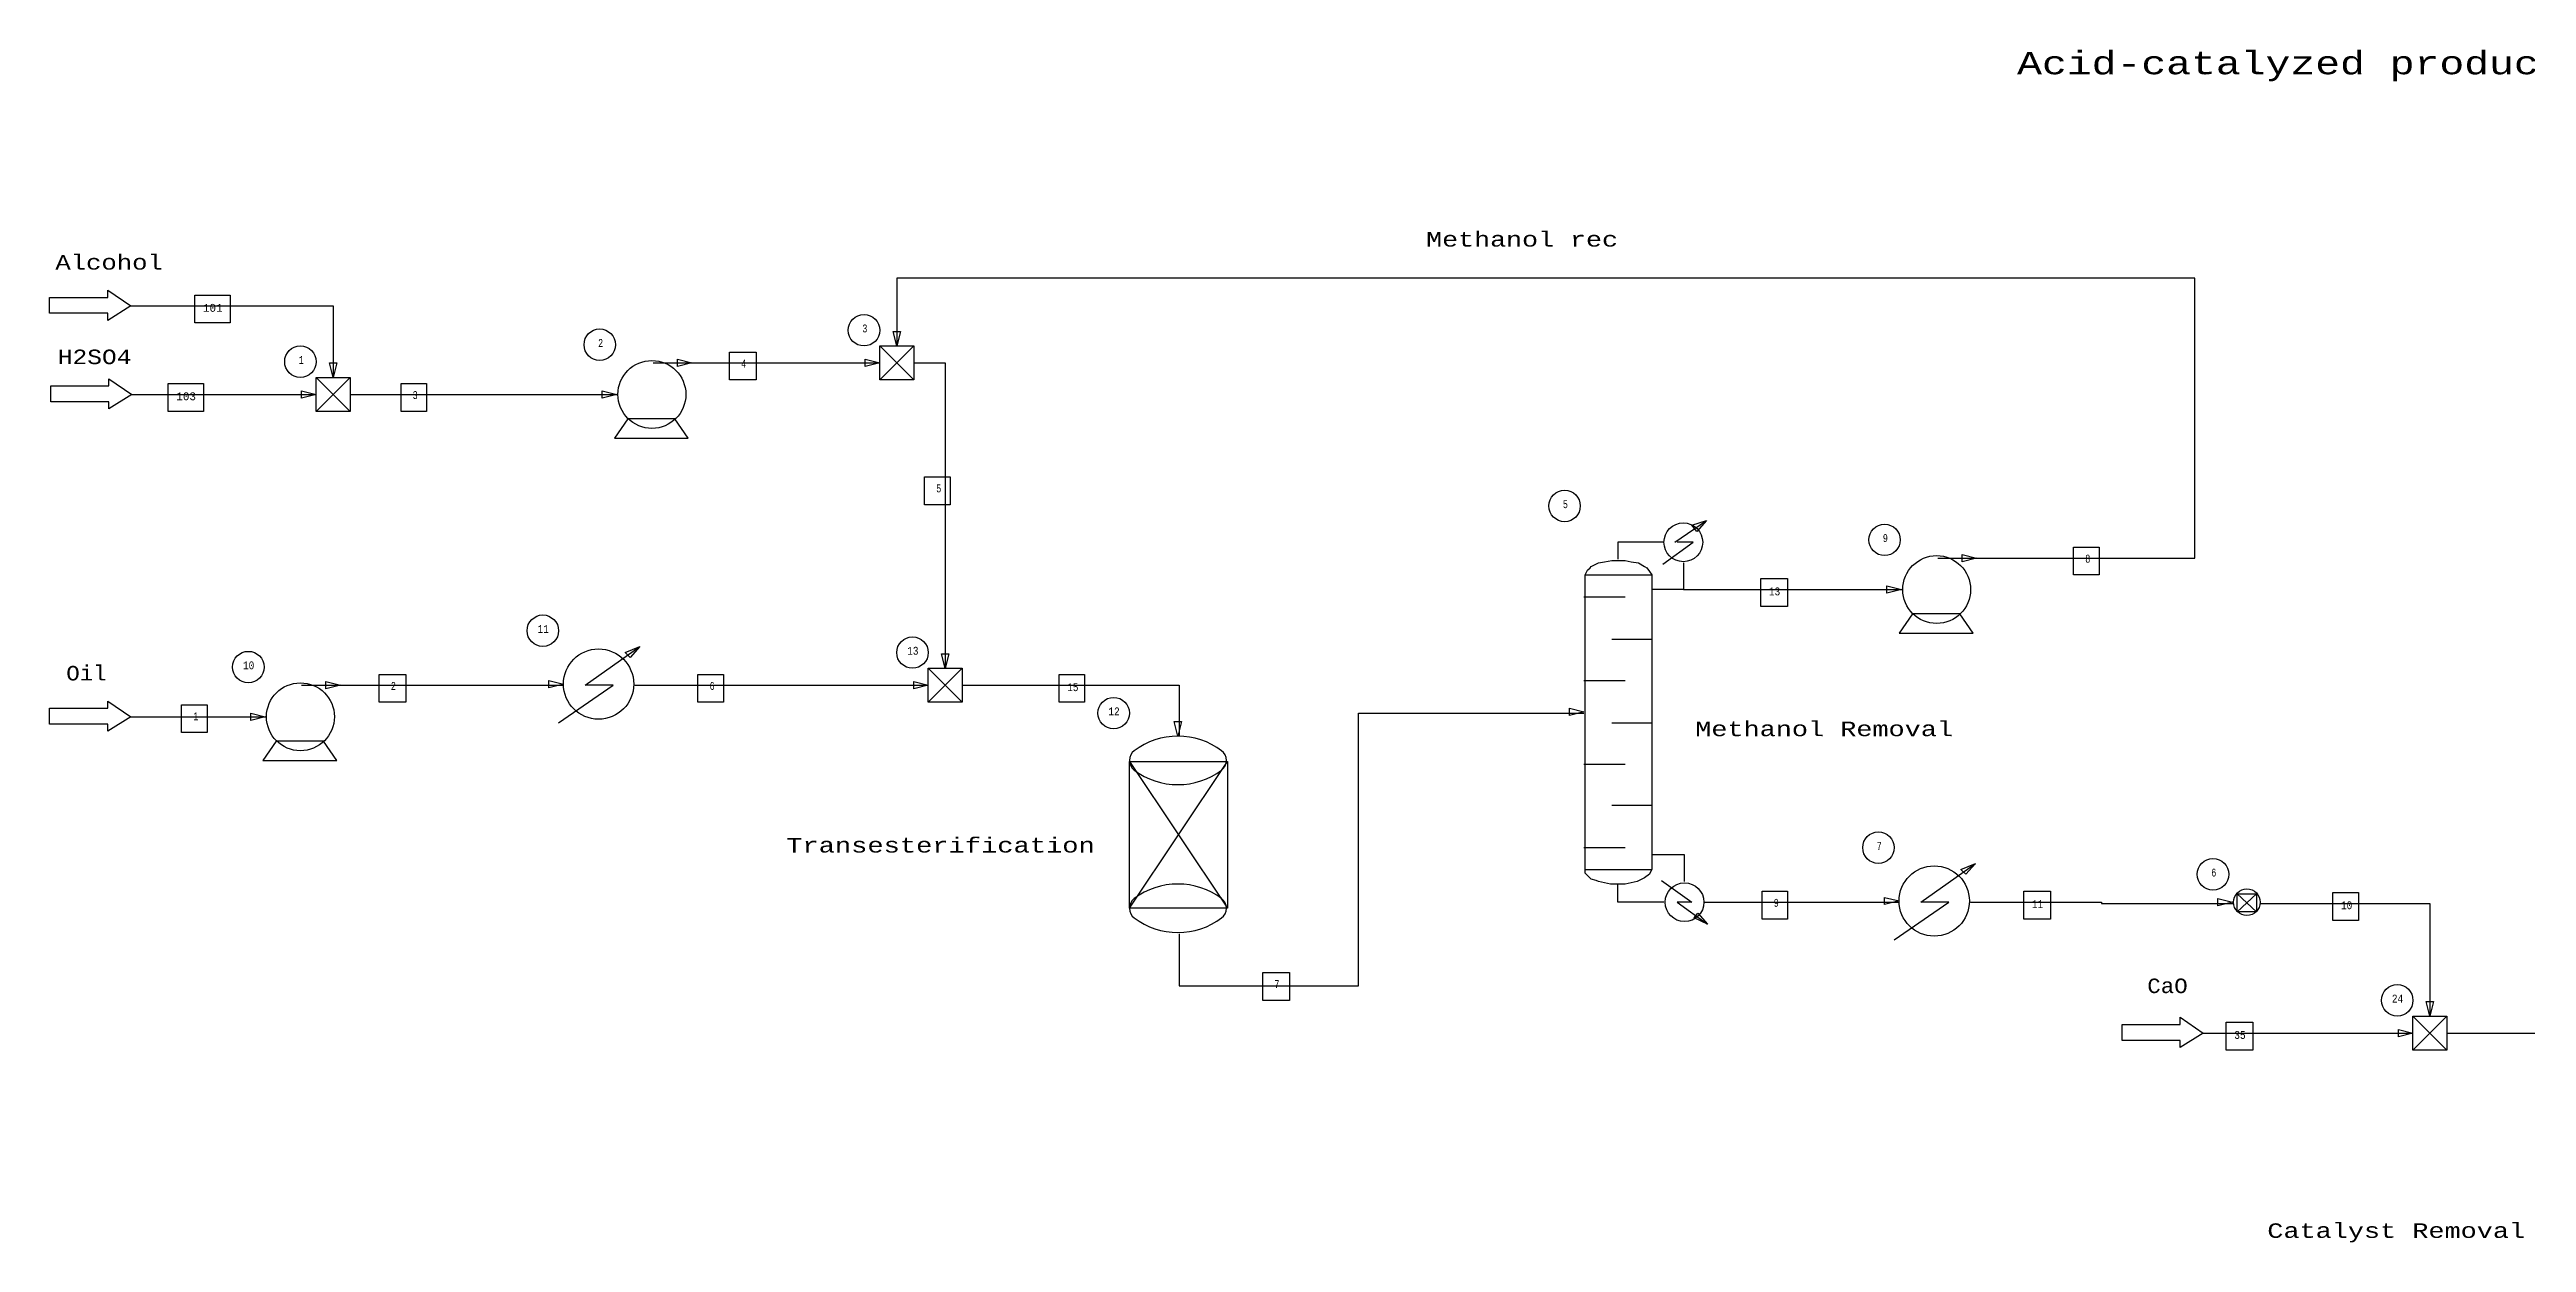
# Model space of a CAD drawing. Extents: x 7853 to 11164, y 5635 to 6931.
# Drawn here: x 7853 to 9897, y 5946 to 6931 of the extents above; entities that cross this region are included whole.
import ezdxf

# ---------------------------------------------------------------- set-up
doc = ezdxf.new("R2010")
doc.units = 0
doc.header["$LTSCALE"] = 200
doc.layers.add('FS_OBJECT', color=7, linetype='CONTINUOUS')
doc.styles.get("Standard").update_dxf_attribs({"font": 'MONOTXT'})

msp = doc.modelspace()

# ---------------------------------------------------------------- linework, layer by layer
at = {"layer": 'FS_OBJECT', "color": 7, "linetype": 'CONTINUOUS'}
for p, q in [((7853, 6726), (7901, 6726)), ((7853, 6713), (7853, 6726)), ((7901, 6726), (7901, 6732)), ((7901, 6732), (7920, 6719)), ((7973, 6728), (8002, 6728)), ((7973, 6705), (7973, 6728)), ((8002, 6728), (8002, 6705)), ((7901, 6713), (7853, 6713)), ((7920, 6719), (7901, 6707)), ((7901, 6707), (7901, 6713)), ((7920, 6719), (7928, 6719)), ((7920, 6719), (8087, 6719)), ((8002, 6705), (7973, 6705)), ((8087, 6719), (8087, 6660)), ((8538, 6686), (8566, 6686)), ((8538, 6658), (8538, 6686)), ((8538, 6686), (8566, 6658)), ((8566, 6686), (8538, 6658)), ((8552, 6686), (8549, 6698)), ((8549, 6698), (8555, 6698)), ((8555, 6698), (8552, 6686)), ((8566, 6686), (8566, 6658)), ((8087, 6660), (8084, 6672)), ((8084, 6672), (8090, 6672)), ((8090, 6672), (8087, 6660)), ((8351, 6672), (8383, 6672)), ((8371, 6669), (8371, 6675)), ((8371, 6675), (8383, 6672)), ((8383, 6672), (8371, 6669)), ((8382, 6672), (8466, 6672)), ((8414, 6681), (8436, 6681)), ((8414, 6658), (8414, 6681)), ((8436, 6681), (8436, 6658)), ((8466, 6672), (8466, 6672)), ((8466, 6672), (8538, 6672)), ((8526, 6669), (8526, 6675)), ((8526, 6675), (8538, 6672)), ((8538, 6672), (8526, 6669)), ((8566, 6672), (8592, 6672)), ((8592, 6672), (8592, 6420)), ((7854, 6653), (7902, 6653)), ((7854, 6640), (7854, 6653)), ((7902, 6653), (7902, 6659)), ((7902, 6659), (7921, 6646)), ((7921, 6646), (7902, 6634)), ((7921, 6646), (7929, 6646)), ((7921, 6646), (8000, 6646)), ((7951, 6655), (7980, 6655)), ((7951, 6632), (7951, 6655)), ((7980, 6655), (7980, 6632)), ((8000, 6646), (8000, 6646)), ((8000, 6646), (8073, 6646)), ((8061, 6643), (8061, 6649)), ((8061, 6649), (8073, 6646)), ((8073, 6646), (8061, 6643)), ((8073, 6660), (8101, 6660)), ((8073, 6632), (8073, 6660)), ((8073, 6660), (8101, 6632)), ((8101, 6660), (8073, 6632)), ((8101, 6660), (8101, 6632)), ((8101, 6646), (8219, 6646)), ((8143, 6655), (8164, 6655)), ((8143, 6632), (8143, 6655)), ((8164, 6655), (8164, 6632)), ((8219, 6646), (8219, 6646)), ((8219, 6646), (8322, 6646)), ((8309, 6643), (8309, 6649)), ((8309, 6649), (8321, 6646)), ((8321, 6646), (8309, 6643)), ((8436, 6658), (8414, 6658)), ((8566, 6658), (8538, 6658)), ((7902, 6640), (7854, 6640)), ((7902, 6634), (7902, 6640)), ((7980, 6632), (7951, 6632)), ((8101, 6632), (8073, 6632)), ((8164, 6632), (8143, 6632)), ((8330, 6626), (8319, 6610)), ((8369, 6626), (8330, 6626)), ((8380, 6610), (8369, 6626)), ((8319, 6610), (8347, 6610)), ((8347, 6610), (8380, 6610)), ((8575, 6578), (8596, 6578)), ((8575, 6555), (8575, 6578)), ((8596, 6578), (8596, 6555)), ((8596, 6555), (8575, 6555)), ((9194, 6524), (9220, 6542)), ((9208, 6538), (9220, 6542)), ((9220, 6542), (9212, 6533)), ((9185, 6524), (9147, 6524)), ((9147, 6524), (9147, 6510)), ((9184, 6506), (9209, 6524)), ((9209, 6524), (9196, 6524)), ((9212, 6533), (9208, 6538)), ((9523, 6520), (9544, 6520)), ((9523, 6497), (9523, 6520)), ((9544, 6520), (9544, 6497)), ((9120, 6497), (9122, 6501)), ((9122, 6501), (9124, 6503)), ((9124, 6503), (9125, 6504)), ((9125, 6504), (9131, 6507)), ((9131, 6507), (9136, 6508)), ((9136, 6508), (9142, 6509)), ((9142, 6509), (9147, 6509)), ((9147, 6509), (9153, 6509)), ((9153, 6509), (9158, 6508)), ((9158, 6508), (9164, 6507)), ((9164, 6507), (9169, 6504)), ((9169, 6504), (9171, 6503)), ((9171, 6503), (9173, 6500)), ((9173, 6500), (9175, 6497)), ((9201, 6507), (9201, 6485)), ((9411, 6511), (9443, 6511)), ((9431, 6508), (9431, 6514)), ((9431, 6514), (9443, 6511)), ((9443, 6511), (9431, 6508)), ((9119, 6479), (9153, 6479)), ((9120, 6254), (9120, 6497)), ((9120, 6497), (9175, 6497)), ((9175, 6497), (9175, 6254)), ((9201, 6485), (9175, 6485)), ((9201, 6485), (9239, 6485)), ((9239, 6485), (9311, 6485)), ((9265, 6494), (9287, 6494)), ((9265, 6471), (9265, 6494)), ((9287, 6494), (9287, 6471)), ((9311, 6485), (9311, 6485)), ((9311, 6485), (9382, 6485)), ((9369, 6482), (9369, 6488)), ((9369, 6488), (9381, 6485)), ((9381, 6485), (9369, 6482)), ((9544, 6497), (9523, 6497)), ((9287, 6471), (9265, 6471)), ((9390, 6465), (9379, 6449)), ((9429, 6465), (9390, 6465)), ((9440, 6449), (9429, 6465)), ((8295, 6406), (8340, 6438)), ((8328, 6433), (8340, 6438)), ((8340, 6438), (8332, 6429)), ((9142, 6444), (9175, 6444)), ((9379, 6449), (9407, 6449)), ((9407, 6449), (9440, 6449)), ((8332, 6429), (8328, 6433)), ((8578, 6420), (8606, 6420)), ((8578, 6392), (8578, 6420)), ((8578, 6420), (8606, 6392)), ((8606, 6420), (8578, 6392)), ((8592, 6420), (8589, 6432)), ((8589, 6432), (8595, 6432)), ((8595, 6432), (8592, 6420)), ((8606, 6420), (8606, 6392)), ((8061, 6406), (8093, 6406)), ((8081, 6403), (8081, 6409)), ((8081, 6409), (8093, 6406)), ((8093, 6406), (8081, 6403)), ((8092, 6406), (8190, 6406)), ((8125, 6415), (8147, 6415)), ((8125, 6392), (8125, 6415)), ((8147, 6415), (8147, 6392)), ((8190, 6406), (8190, 6406)), ((8190, 6406), (8277, 6406)), ((8265, 6404), (8265, 6410)), ((8265, 6410), (8277, 6407)), ((8277, 6407), (8265, 6404)), ((8273, 6375), (8318, 6406)), ((8318, 6406), (8295, 6406)), ((8336, 6406), (8458, 6406)), ((8388, 6415), (8409, 6415)), ((8388, 6392), (8388, 6415)), ((8409, 6415), (8409, 6392)), ((8458, 6406), (8458, 6406)), ((8458, 6406), (8578, 6406)), ((8566, 6403), (8566, 6409)), ((8566, 6409), (8578, 6406)), ((8578, 6406), (8566, 6403)), ((8606, 6406), (8785, 6406)), ((8686, 6415), (8707, 6415)), ((8686, 6392), (8686, 6415)), ((8707, 6415), (8707, 6392)), ((8785, 6406), (8785, 6364)), ((9119, 6410), (9153, 6410)), ((7853, 6387), (7901, 6387)), ((7853, 6374), (7853, 6387)), ((7901, 6387), (7901, 6393)), ((7901, 6393), (7920, 6380)), ((7920, 6380), (7901, 6368)), ((7920, 6380), (7928, 6380)), ((7920, 6380), (7982, 6380)), ((7962, 6390), (7983, 6390)), ((7962, 6367), (7962, 6390)), ((7982, 6380), (7982, 6380)), ((7982, 6380), (8032, 6380)), ((7983, 6390), (7983, 6367)), ((8019, 6377), (8019, 6383)), ((8019, 6383), (8031, 6380)), ((8031, 6380), (8019, 6377)), ((8147, 6392), (8125, 6392)), ((8409, 6392), (8388, 6392)), ((8606, 6392), (8578, 6392)), ((8707, 6392), (8686, 6392)), ((8933, 6158), (8933, 6383)), ((8933, 6383), (9119, 6383)), ((9107, 6381), (9107, 6387)), ((9107, 6387), (9119, 6384)), ((9119, 6384), (9107, 6381)), ((7901, 6374), (7853, 6374)), ((7901, 6368), (7901, 6374)), ((7983, 6367), (7962, 6367)), ((8040, 6360), (8029, 6344)), ((8079, 6360), (8040, 6360)), ((8090, 6344), (8079, 6360)), ((8784, 6364), (8781, 6376)), ((8781, 6376), (8787, 6376)), ((8787, 6376), (8784, 6364)), ((9142, 6375), (9175, 6375)), ((8029, 6344), (8057, 6344)), ((8057, 6344), (8090, 6344)), ((8744, 6343), (8825, 6343)), ((8744, 6222), (8744, 6343)), ((8744, 6343), (8825, 6222)), ((8744, 6222), (8825, 6343)), ((8825, 6343), (8825, 6222)), ((9119, 6341), (9153, 6341)), ((9142, 6307), (9175, 6307)), ((9119, 6272), (9153, 6272)), ((9120, 6251), (9120, 6254)), ((9120, 6254), (9175, 6254)), ((9175, 6254), (9174, 6252)), ((9202, 6266), (9175, 6266)), ((9202, 6244), (9202, 6266)), ((9397, 6227), (9442, 6259)), ((9430, 6254), (9442, 6259)), ((9434, 6250), (9430, 6254)), ((9442, 6259), (9434, 6250)), ((9122, 6249), (9120, 6251)), ((9125, 6246), (9122, 6249)), ((9129, 6245), (9125, 6246)), ((9131, 6244), (9129, 6245)), ((9136, 6243), (9131, 6244)), ((9141, 6242), (9136, 6243)), ((9147, 6242), (9141, 6242)), ((9153, 6242), (9147, 6242)), ((9147, 6227), (9147, 6242)), ((9158, 6243), (9153, 6242)), ((9163, 6244), (9158, 6243)), ((9169, 6247), (9163, 6244)), ((9173, 6250), (9169, 6247)), ((9174, 6252), (9173, 6250)), ((9183, 6245), (9208, 6227)), ((9266, 6236), (9287, 6236)), ((9266, 6213), (9266, 6236)), ((9287, 6236), (9287, 6213)), ((9482, 6236), (9504, 6236)), ((9482, 6213), (9482, 6236)), ((9504, 6236), (9504, 6213)), ((9658, 6234), (9674, 6234)), ((9658, 6219), (9658, 6234)), ((9658, 6234), (9674, 6219)), ((9674, 6234), (9658, 6219)), ((9674, 6234), (9674, 6219)), ((9737, 6235), (9758, 6235)), ((9737, 6212), (9737, 6235)), ((9758, 6235), (9758, 6212)), ((8825, 6222), (8744, 6222)), ((9185, 6227), (9147, 6227)), ((9208, 6227), (9196, 6227)), ((9196, 6227), (9221, 6209)), ((9210, 6214), (9213, 6218)), ((9221, 6209), (9210, 6214)), ((9213, 6218), (9221, 6209)), ((9218, 6227), (9240, 6227)), ((9240, 6227), (9311, 6227)), ((9287, 6213), (9266, 6213)), ((9311, 6227), (9311, 6227)), ((9311, 6227), (9379, 6227)), ((9367, 6225), (9367, 6231)), ((9367, 6231), (9379, 6228)), ((9379, 6228), (9367, 6225)), ((9375, 6196), (9420, 6227)), ((9420, 6227), (9397, 6227)), ((9438, 6227), (9546, 6227)), ((9504, 6213), (9482, 6213)), ((9546, 6227), (9546, 6226)), ((9546, 6226), (9655, 6226)), ((9642, 6224), (9642, 6230)), ((9642, 6230), (9654, 6227)), ((9654, 6227), (9642, 6224)), ((9674, 6219), (9658, 6219)), ((9677, 6226), (9817, 6226)), ((9817, 6226), (9817, 6133)), ((8785, 6201), (8785, 6158)), ((9758, 6212), (9737, 6212)), ((8785, 6158), (8933, 6158)), ((8854, 6169), (8876, 6169)), ((8854, 6146), (8854, 6169)), ((8876, 6169), (8876, 6146)), ((8876, 6146), (8854, 6146)), ((9611, 6126), (9611, 6132)), ((9611, 6132), (9630, 6119)), ((9803, 6133), (9831, 6133)), ((9803, 6105), (9803, 6133)), ((9803, 6133), (9831, 6105)), ((9831, 6133), (9803, 6105)), ((9817, 6133), (9814, 6145)), ((9814, 6145), (9820, 6145)), ((9820, 6145), (9817, 6133)), ((9831, 6133), (9831, 6105)), ((9563, 6126), (9611, 6126)), ((9563, 6113), (9563, 6126)), ((9611, 6113), (9563, 6113)), ((9630, 6119), (9611, 6107)), ((9611, 6107), (9611, 6113)), ((9630, 6119), (9638, 6119)), ((9630, 6119), (9688, 6119)), ((9649, 6128), (9671, 6128)), ((9649, 6105), (9649, 6128)), ((9671, 6128), (9671, 6105)), ((9688, 6119), (9688, 6119)), ((9688, 6119), (9803, 6119)), ((9791, 6116), (9791, 6122)), ((9791, 6122), (9803, 6119)), ((9803, 6119), (9791, 6116)), ((9831, 6119), (9984, 6119)), ((9671, 6105), (9649, 6105)), ((9831, 6105), (9803, 6105))]:
    msp.add_line(p, q, dxfattribs=at)
at = {"layer": 'FS_OBJECT', "color": 1, "linetype": 'CONTINUOUS'}
for p, q in [((9623, 6742), (8552, 6742)), ((8552, 6742), (8552, 6686)), ((9623, 6511), (9623, 6742)), ((9442, 6511), (9623, 6511))]:
    msp.add_line(p, q, dxfattribs=at)
at = {"layer": 'FS_OBJECT', "color": 7}
for centre, radius in [((8525, 6699), 13), ((8060, 6673), 13), ((8307, 6687), 13), ((8350, 6646), 28), ((9103, 6554), 13), ((9201, 6524), 16), ((9367, 6526), 13), ((9410, 6485), 28), ((8260, 6451), 13), ((8565, 6433), 13), ((8017, 6421), 13), ((8306, 6407), 29), ((8060, 6380), 28), ((8731, 6383), 13), ((9362, 6272), 13), ((9408, 6228), 29), ((9638, 6250), 13), ((9202, 6227), 16), ((9666, 6227), 11), ((9790, 6146), 13)]:
    msp.add_circle(centre, radius, dxfattribs=at)
for centre, radius, start, end in [((8784, 6304), 60, 90, 126.87), ((8784, 6304), 60, 53.13, 90), ((8754, 6344), 10, 126.87, 180), ((8754, 6344), 10, 180, 233.13), ((8784, 6384), 60, 233.13, 270), ((8784, 6384), 60, 270, 306.87), ((8814, 6344), 10, 0, 53.13), ((8814, 6344), 10, 306.87, 0), ((8784, 6182), 60, 90, 126.87), ((8784, 6182), 60, 53.13, 90), ((8754, 6222), 10, 126.87, 180), ((8754, 6222), 10, 180, 233.13), ((8784, 6262), 60, 233.13, 270), ((8784, 6262), 60, 270, 306.87), ((8814, 6222), 10, 0, 53.13), ((8814, 6222), 10, 306.87, 0)]:
    msp.add_arc(centre, radius, start, end, dxfattribs=at)

# ---------------------------------------------------------------- texts
for s, height, width, p in [('Acid-catalyzed production of biodiesel (FAME)', 18.5, 1.28, (9476.4, 6910.2)), ('Methanol rec', 12, 1.27, (8988.8, 6768)), ('Alcohol', 12, 1.22, (7857.8, 6749)), ('101', 6.5, 0.96, (7979.6, 6714.2)), ('3', 6.5, 0.74, (8523.6, 6697.2)), ('H2SO4', 12, 1.17, (7859.8, 6671)), ('2', 6.5, 0.74, (8305.6, 6685.2)), ('1', 6.5, 0.74, (8058.6, 6671.2)), ('4', 6.5, 0.74, (8423.6, 6668.2)), ('103', 6.5, 0.96, (7957.6, 6641.2)), ('3', 6.5, 0.74, (8152.6, 6642.2)), ('5', 6.5, 0.74, (8584.6, 6565.2)), ('5', 6.5, 0.74, (9101.6, 6552.2)), ('9', 6.5, 0.74, (9365.6, 6524.2)), ('8', 6.5, 0.74, (9532.6, 6507.2)), ('13', 6.5, 0.83, (9271.6, 6480.2)), ('11', 6.5, 0.83, (8255.6, 6449.2)), ('13', 6.5, 0.83, (8560.6, 6431.2)), ('Oil', 12, 1.07, (7866.8, 6410)), ('10', 6.5, 0.83, (8012.6, 6419.2)), ('2', 6.5, 0.74, (8134.6, 6402.2)), ('6', 6.5, 0.74, (8397.6, 6402.2)), ('15', 6.5, 0.83, (8692.6, 6401.2)), ('1', 6.5, 0.74, (7971.6, 6377.2)), ('12', 6.5, 0.83, (8726.6, 6381.2)), ('Methanol Removal', 12, 1.28, (9210.8, 6364)), ('Transesterification', 12, 1.29, (8460.8, 6268)), ('7', 6.5, 0.74, (9360.6, 6270.2)), ('6', 6.5, 0.74, (9636.6, 6248.2)), ('9', 6.5, 0.74, (9275.6, 6223.2)), ('11', 6.5, 0.83, (9488.6, 6222.2)), ('10', 6.5, 0.83, (9743.6, 6221.2)), ('7', 6.5, 0.74, (8863.6, 6156.2)), ('CaO', 12, 1.07, (9583.8, 6152)), ('24', 6.5, 0.83, (9785.6, 6144.2)), ('35', 6.5, 0.83, (9655.6, 6114.2)), ('Catalyst Removal', 12, 1.28, (9682.8, 5950))]:
    msp.add_text(s, height=height, dxfattribs=dict(at, width=width)).set_placement(p)

doc.saveas('drawing.dxf')
